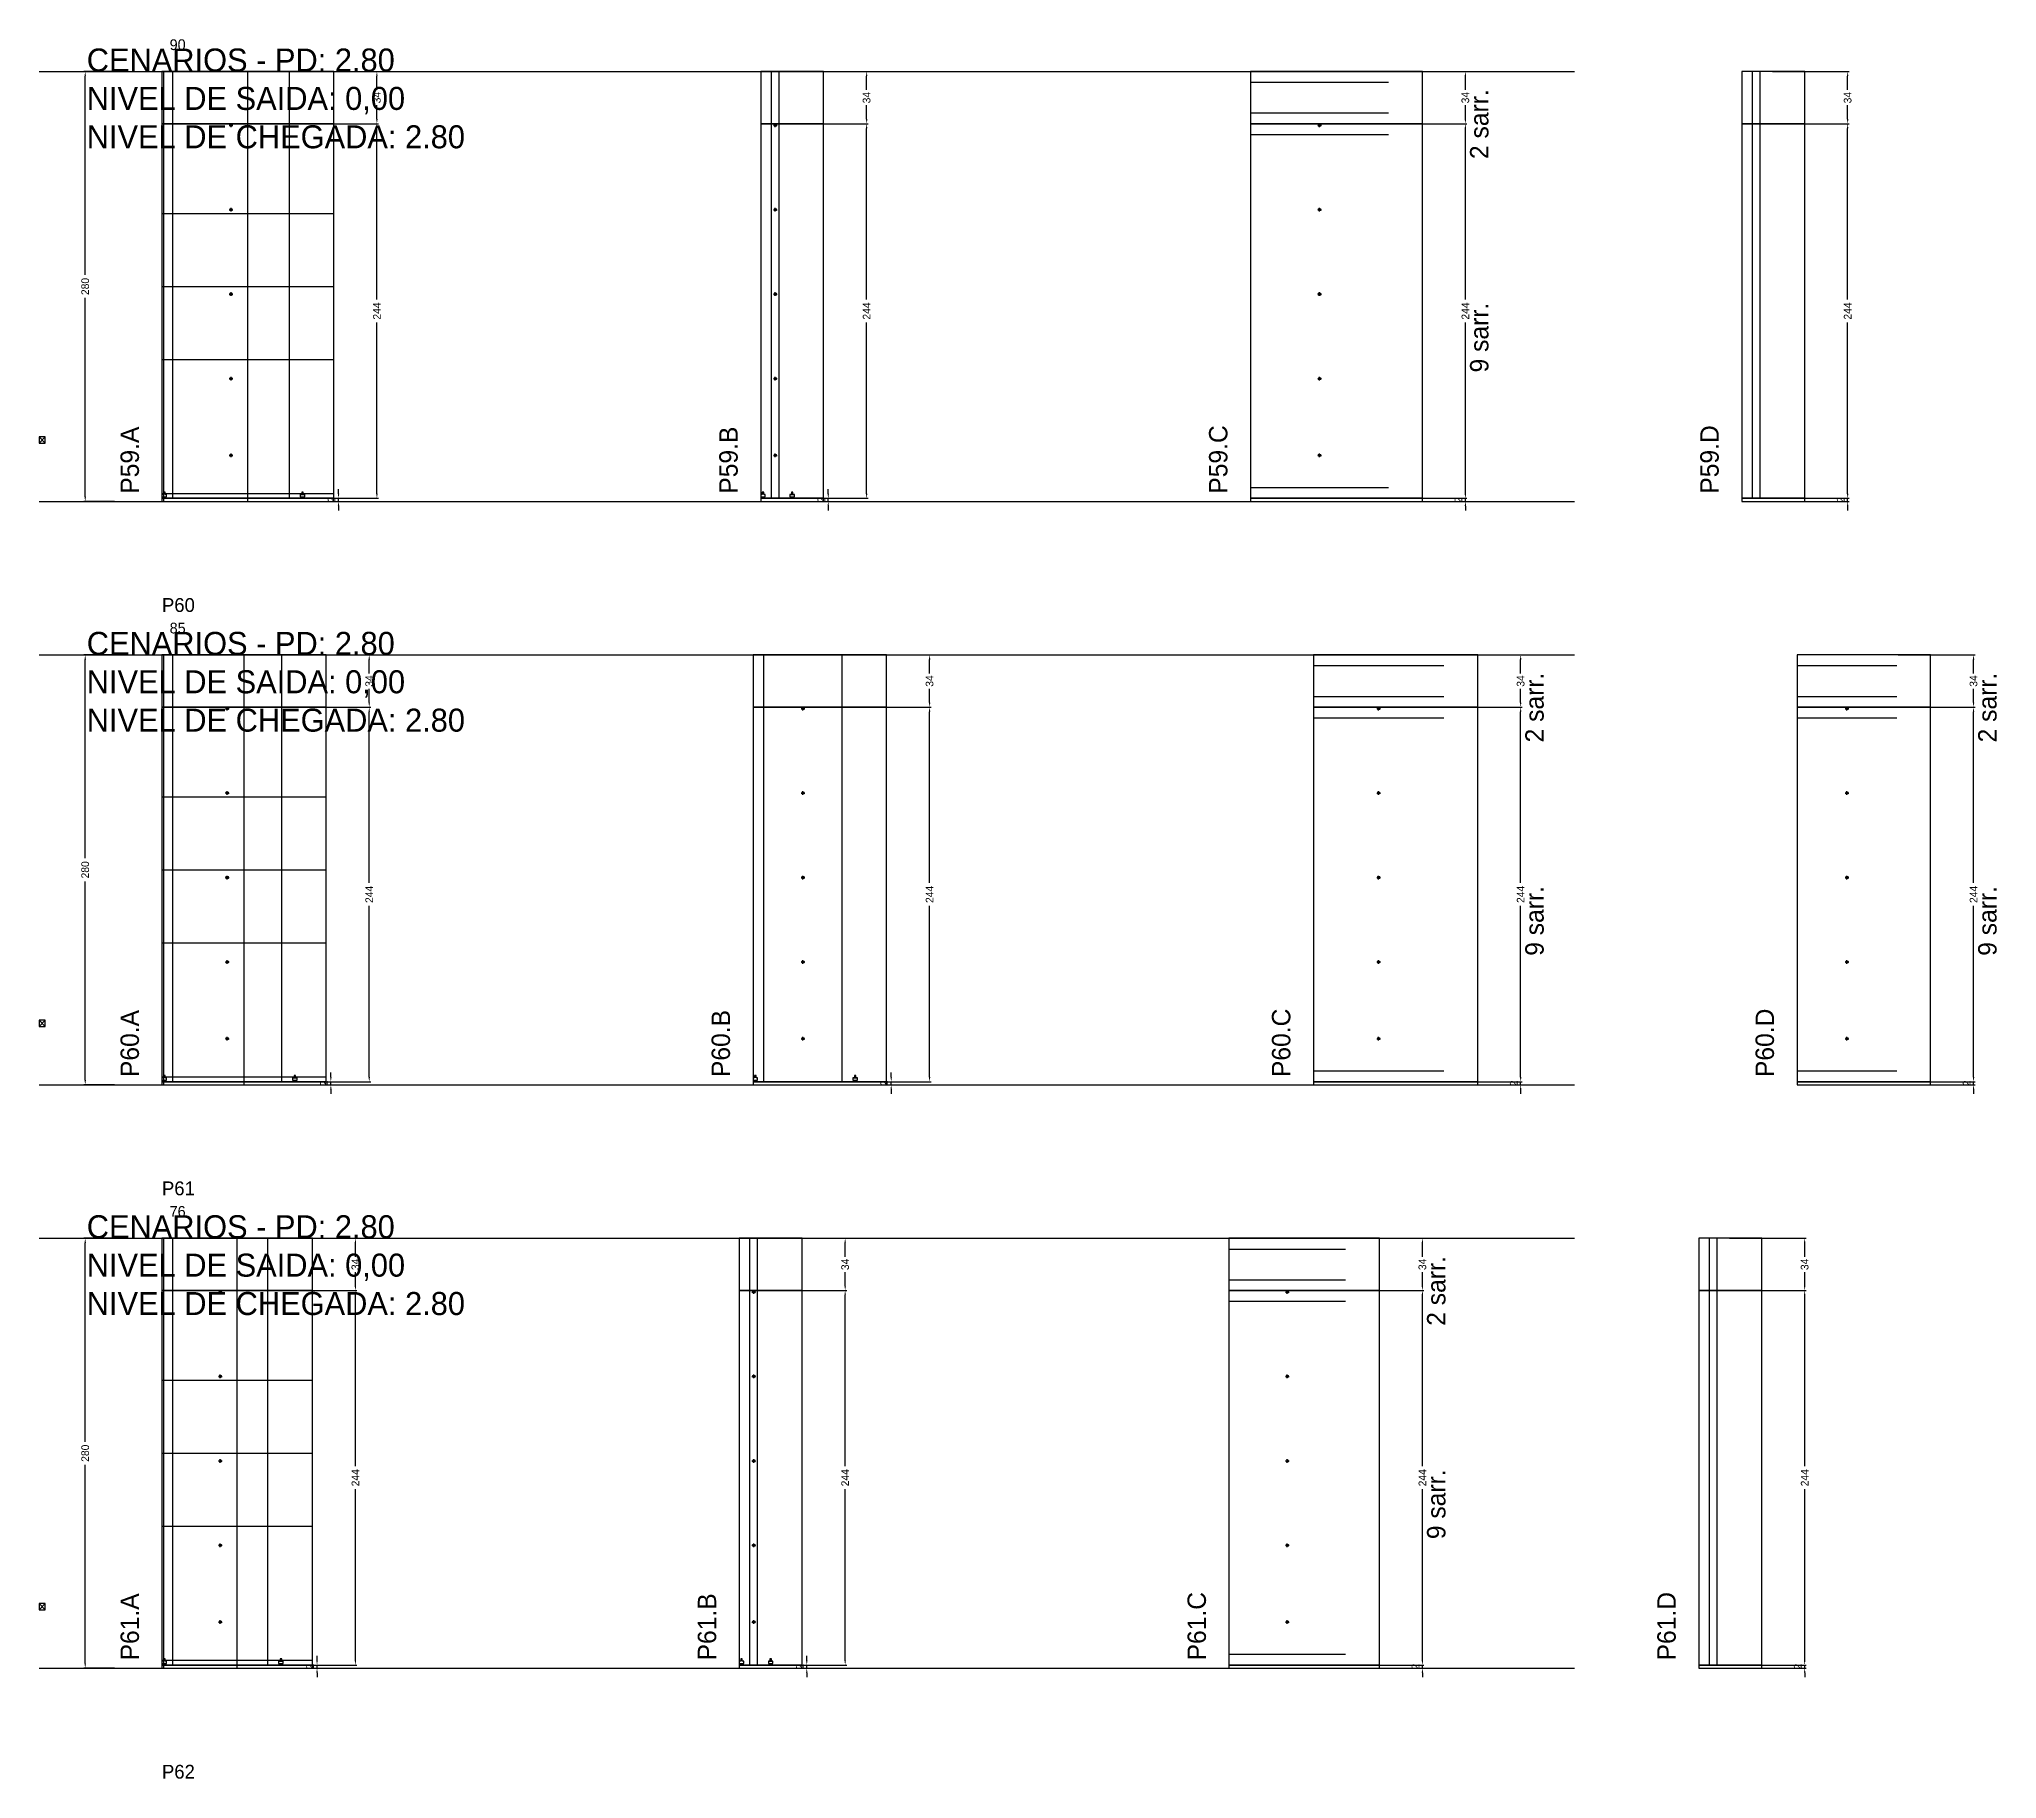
# Model space of a CAD drawing. Header units: centimetres. Extents: x -8500 to 4118, y -39526 to 295.
# Drawn here: x -7000 to -5725, y -23252 to -22119 of the extents above; entities that cross this region are included whole.
import ezdxf

# ---------------------------------------------------------------- set-up
doc = ezdxf.new("R2010")
doc.units = ezdxf.units.CM
doc.linetypes.add('DASHED', pattern=[2, -2])
for name, color, linetype in [('CHAPA', 140, 'Continuous'), ('COTA', 241, 'Continuous'), ('COTAS FURACAO', 16, 'Continuous'), ('Madeira', 30, 'Continuous'), ('MEIO_PONT', 160, 'Continuous'), ('NOMENCLATURA', 7, 'Continuous'), ('Nível', 160, 'Continuous'), ('Painéis', 200, 'Continuous'), ('Perfil Metálico', 150, 'Continuous'), ('SARR_2.2x7', 40, 'Continuous'), ('SARRAFO DE PRESSAO', 200, 'Continuous'), ('texto', 7, 'Continuous'), ('TEXTO_GERAL', 7, 'Continuous')]:
    doc.layers.add(name, color=color, linetype=linetype)
doc.dimstyles.new('PAINEL-NOVA', dxfattribs={"dimtxt": 5, "dimasz": 3, "dimexe": 1, "dimexo": 1, "dimgap": 1, "dimtad": 1, "dimcen": 2.5, "dimazin": 3, "dimtfac": 1, "dimtmove": 0, "dimatfit": 3})

# ---------------------------------------------------------------- blocks, each defined once
blk = doc.blocks.new('_CLOSEDFILLED')
at = {"color": 0, "linetype": 'BYBLOCK'}
blk.add_solid([(-1, 0.16), (0, 0), (-1, -0.16)], dxfattribs=at)
blk = doc.blocks.new('*D1509')
for p, q in [((-6951, -22140), (-6971, -22140)), ((-6970, -22272.5), (-6970, -22143)), ((-6970, -22417), (-6970, -22287.5)), ((-6951, -22420), (-6971, -22420))]:
    blk.add_line(p, q)
at = {"layer": 'Defpoints'}
for p in [(-6950, -22140), (-6970, -22420), (-6950, -22420)]:
    blk.add_point(p, dxfattribs=at)
at = {"layer": 'COTA', "xscale": 3, "yscale": 3}
for p, rotation in [((-6970, -22140), 90), ((-6970, -22420), 270)]:
    blk.add_blockref('_CLOSEDFILLED', p, dxfattribs=dict(at, rotation=rotation))
at = {"layer": 'COTA', "insert": (-6970, -22280), "char_height": 5, "attachment_point": 5, "rotation": 90}
blk.add_mtext('280', dxfattribs=at)
blk = doc.blocks.new('MULDURA')
at = {"layer": 'Paineis'}
for p, q in [((0, 0), (4, 4)), ((4, 0), (0, 4))]:
    blk.add_line(p, q, dxfattribs=at)
blk.add_lwpolyline([(0, 0), (4, 0), (4, 4), (0, 4)], close=True, dxfattribs=at)
blk = doc.blocks.new('*D1511')
for p, q in [((-6829, -22174), (-6779, -22174)), ((-6780, -22288.5), (-6780, -22177)), ((-6780, -22415), (-6780, -22303.5)), ((-6829, -22418), (-6779, -22418))]:
    blk.add_line(p, q)
at = {"layer": 'Defpoints'}
for p in [(-6830, -22174), (-6830, -22418), (-6780, -22418)]:
    blk.add_point(p, dxfattribs=at)
at = {"layer": 'COTA', "xscale": 3, "yscale": 3}
for p, rotation in [((-6780, -22174), 90), ((-6780, -22418), 270)]:
    blk.add_blockref('_CLOSEDFILLED', p, dxfattribs=dict(at, rotation=rotation))
at = {"layer": 'COTA', "insert": (-6780, -22296), "char_height": 5, "attachment_point": 5, "rotation": 90}
blk.add_mtext('244', dxfattribs=at)
blk = doc.blocks.new('*D1512')
for p, q in [((-6829, -22140), (-6779, -22140)), ((-6780, -22152), (-6780, -22143)), ((-6780, -22171), (-6780, -22162)), ((-6829, -22174), (-6779, -22174))]:
    blk.add_line(p, q)
at = {"layer": 'Defpoints'}
for p in [(-6830, -22140), (-6830, -22174), (-6780, -22174)]:
    blk.add_point(p, dxfattribs=at)
at = {"layer": 'COTA', "xscale": 3, "yscale": 3}
for p, rotation in [((-6780, -22140), 90), ((-6780, -22174), 270)]:
    blk.add_blockref('_CLOSEDFILLED', p, dxfattribs=dict(at, rotation=rotation))
at = {"layer": 'COTA', "insert": (-6780, -22157), "char_height": 5, "attachment_point": 5, "rotation": 90}
blk.add_mtext('34', dxfattribs=at)
blk = doc.blocks.new('SLIPTEE')
at = {"layer": 'Paineis'}
blk.add_lwpolyline([(0, 0), (3, 0), (3, 1.5), (2, 1.5), (2, 3), (1, 3), (1, 1.5), (0, 1.5)], close=True, dxfattribs=at)
blk = doc.blocks.new('SLIPTDD')
at = {"layer": 'Paineis'}
blk.add_line((0, 1.5), (3, 1.5), dxfattribs=at)
blk.add_lwpolyline([(0, 0), (3, 0), (3, 1.5), (2, 1.5), (2, 3), (1, 3), (1, 1.5), (0, 1.5)], close=True, dxfattribs=at)
blk = doc.blocks.new('furacao')
at = {"layer": 'COTAS FURACAO'}
for p, q in [((-1.2, 0), (1.2, 0)), ((0, -1.2), (0, 1.2))]:
    blk.add_line(p, q, dxfattribs=at)
blk.add_circle((0, 0), 0.8, dxfattribs=at)
blk = doc.blocks.new('*D1514')
for p, q in [((-6510, -22174), (-6460, -22174)), ((-6461, -22288.5), (-6461, -22177)), ((-6461, -22415), (-6461, -22303.5)), ((-6510, -22418), (-6460, -22418))]:
    blk.add_line(p, q)
at = {"layer": 'Defpoints'}
for p in [(-6511, -22174), (-6511, -22418), (-6461, -22418)]:
    blk.add_point(p, dxfattribs=at)
at = {"layer": 'COTA', "xscale": 3, "yscale": 3}
for p, rotation in [((-6461, -22174), 90), ((-6461, -22418), 270)]:
    blk.add_blockref('_CLOSEDFILLED', p, dxfattribs=dict(at, rotation=rotation))
at = {"layer": 'COTA', "insert": (-6461, -22296), "char_height": 5, "attachment_point": 5, "rotation": 90}
blk.add_mtext('244', dxfattribs=at)
blk = doc.blocks.new('*D1515')
for p, q in [((-6510, -22140), (-6460, -22140)), ((-6461, -22152), (-6461, -22143)), ((-6461, -22171), (-6461, -22162)), ((-6510, -22174), (-6460, -22174))]:
    blk.add_line(p, q)
at = {"layer": 'Defpoints'}
for p in [(-6511, -22140), (-6511, -22174), (-6461, -22174)]:
    blk.add_point(p, dxfattribs=at)
at = {"layer": 'COTA', "xscale": 3, "yscale": 3}
for p, rotation in [((-6461, -22140), 90), ((-6461, -22174), 270)]:
    blk.add_blockref('_CLOSEDFILLED', p, dxfattribs=dict(at, rotation=rotation))
at = {"layer": 'COTA', "insert": (-6461, -22157), "char_height": 5, "attachment_point": 5, "rotation": 90}
blk.add_mtext('34', dxfattribs=at)
blk = doc.blocks.new('*D1517')
for p, q in [((-6120, -22174), (-6070, -22174)), ((-6071, -22288.5), (-6071, -22177)), ((-6071, -22415), (-6071, -22303.5)), ((-6120, -22418), (-6070, -22418))]:
    blk.add_line(p, q)
at = {"layer": 'Defpoints'}
for p in [(-6121, -22174), (-6121, -22418), (-6071, -22418)]:
    blk.add_point(p, dxfattribs=at)
at = {"layer": 'COTA', "xscale": 3, "yscale": 3}
for p, rotation in [((-6071, -22174), 90), ((-6071, -22418), 270)]:
    blk.add_blockref('_CLOSEDFILLED', p, dxfattribs=dict(at, rotation=rotation))
at = {"layer": 'COTA', "insert": (-6071, -22296), "char_height": 5, "attachment_point": 5, "rotation": 90}
blk.add_mtext('244', dxfattribs=at)
blk = doc.blocks.new('*D1518')
for p, q in [((-6120, -22140), (-6070, -22140)), ((-6071, -22152), (-6071, -22143)), ((-6071, -22171), (-6071, -22162)), ((-6120, -22174), (-6070, -22174))]:
    blk.add_line(p, q)
at = {"layer": 'Defpoints'}
for p in [(-6121, -22140), (-6121, -22174), (-6071, -22174)]:
    blk.add_point(p, dxfattribs=at)
at = {"layer": 'COTA', "xscale": 3, "yscale": 3}
for p, rotation in [((-6071, -22140), 90), ((-6071, -22174), 270)]:
    blk.add_blockref('_CLOSEDFILLED', p, dxfattribs=dict(at, rotation=rotation))
at = {"layer": 'COTA', "insert": (-6071, -22157), "char_height": 5, "attachment_point": 5, "rotation": 90}
blk.add_mtext('34', dxfattribs=at)
blk = doc.blocks.new('*D1520')
for p, q in [((-5871, -22174), (-5821, -22174)), ((-5822, -22288.5), (-5822, -22177)), ((-5822, -22415), (-5822, -22303.5)), ((-5871, -22418), (-5821, -22418))]:
    blk.add_line(p, q)
at = {"layer": 'Defpoints'}
for p in [(-5872, -22174), (-5872, -22418), (-5822, -22418)]:
    blk.add_point(p, dxfattribs=at)
at = {"layer": 'COTA', "xscale": 3, "yscale": 3}
for p, rotation in [((-5822, -22174), 90), ((-5822, -22418), 270)]:
    blk.add_blockref('_CLOSEDFILLED', p, dxfattribs=dict(at, rotation=rotation))
at = {"layer": 'COTA', "insert": (-5822, -22296), "char_height": 5, "attachment_point": 5, "rotation": 90}
blk.add_mtext('244', dxfattribs=at)
blk = doc.blocks.new('*D1521')
for p, q in [((-5871, -22140), (-5821, -22140)), ((-5822, -22152), (-5822, -22143)), ((-5822, -22171), (-5822, -22162)), ((-5871, -22174), (-5821, -22174))]:
    blk.add_line(p, q)
at = {"layer": 'Defpoints'}
for p in [(-5872, -22140), (-5872, -22174), (-5822, -22174)]:
    blk.add_point(p, dxfattribs=at)
at = {"layer": 'COTA', "xscale": 3, "yscale": 3}
for p, rotation in [((-5822, -22140), 90), ((-5822, -22174), 270)]:
    blk.add_blockref('_CLOSEDFILLED', p, dxfattribs=dict(at, rotation=rotation))
at = {"layer": 'COTA', "insert": (-5822, -22157), "char_height": 5, "attachment_point": 5, "rotation": 90}
blk.add_mtext('34', dxfattribs=at)
blk = doc.blocks.new('*D1535')
for p, q in [((-6951, -22520), (-6971, -22520)), ((-6970, -22652.5), (-6970, -22523)), ((-6970, -22797), (-6970, -22667.5)), ((-6951, -22800), (-6971, -22800))]:
    blk.add_line(p, q)
at = {"layer": 'Defpoints'}
for p in [(-6950, -22520), (-6970, -22800), (-6950, -22800)]:
    blk.add_point(p, dxfattribs=at)
at = {"layer": 'COTA', "xscale": 3, "yscale": 3}
for p, rotation in [((-6970, -22520), 90), ((-6970, -22800), 270)]:
    blk.add_blockref('_CLOSEDFILLED', p, dxfattribs=dict(at, rotation=rotation))
at = {"layer": 'COTA', "insert": (-6970, -22660), "char_height": 5, "attachment_point": 5, "rotation": 90}
blk.add_mtext('280', dxfattribs=at)
blk = doc.blocks.new('*D1537')
for p, q in [((-6834, -22554), (-6784, -22554)), ((-6785, -22668.5), (-6785, -22557)), ((-6785, -22795), (-6785, -22683.5)), ((-6834, -22798), (-6784, -22798))]:
    blk.add_line(p, q)
at = {"layer": 'Defpoints'}
for p in [(-6835, -22554), (-6835, -22798), (-6785, -22798)]:
    blk.add_point(p, dxfattribs=at)
at = {"layer": 'COTA', "xscale": 3, "yscale": 3}
for p, rotation in [((-6785, -22554), 90), ((-6785, -22798), 270)]:
    blk.add_blockref('_CLOSEDFILLED', p, dxfattribs=dict(at, rotation=rotation))
at = {"layer": 'COTA', "insert": (-6785, -22676), "char_height": 5, "attachment_point": 5, "rotation": 90}
blk.add_mtext('244', dxfattribs=at)
blk = doc.blocks.new('*D1538')
for p, q in [((-6834, -22520), (-6784, -22520)), ((-6785, -22532), (-6785, -22523)), ((-6785, -22551), (-6785, -22542)), ((-6834, -22554), (-6784, -22554))]:
    blk.add_line(p, q)
at = {"layer": 'Defpoints'}
for p in [(-6835, -22520), (-6835, -22554), (-6785, -22554)]:
    blk.add_point(p, dxfattribs=at)
at = {"layer": 'COTA', "xscale": 3, "yscale": 3}
for p, rotation in [((-6785, -22520), 90), ((-6785, -22554), 270)]:
    blk.add_blockref('_CLOSEDFILLED', p, dxfattribs=dict(at, rotation=rotation))
at = {"layer": 'COTA', "insert": (-6785, -22537), "char_height": 5, "attachment_point": 5, "rotation": 90}
blk.add_mtext('34', dxfattribs=at)
blk = doc.blocks.new('*D1540')
for p, q in [((-6469, -22554), (-6419, -22554)), ((-6420, -22668.5), (-6420, -22557)), ((-6420, -22795), (-6420, -22683.5)), ((-6469, -22798), (-6419, -22798))]:
    blk.add_line(p, q)
at = {"layer": 'Defpoints'}
for p in [(-6470, -22554), (-6470, -22798), (-6420, -22798)]:
    blk.add_point(p, dxfattribs=at)
at = {"layer": 'COTA', "xscale": 3, "yscale": 3}
for p, rotation in [((-6420, -22554), 90), ((-6420, -22798), 270)]:
    blk.add_blockref('_CLOSEDFILLED', p, dxfattribs=dict(at, rotation=rotation))
at = {"layer": 'COTA', "insert": (-6420, -22676), "char_height": 5, "attachment_point": 5, "rotation": 90}
blk.add_mtext('244', dxfattribs=at)
blk = doc.blocks.new('*D1541')
for p, q in [((-6469, -22520), (-6419, -22520)), ((-6420, -22532), (-6420, -22523)), ((-6420, -22551), (-6420, -22542)), ((-6469, -22554), (-6419, -22554))]:
    blk.add_line(p, q)
at = {"layer": 'Defpoints'}
for p in [(-6470, -22520), (-6470, -22554), (-6420, -22554)]:
    blk.add_point(p, dxfattribs=at)
at = {"layer": 'COTA', "xscale": 3, "yscale": 3}
for p, rotation in [((-6420, -22520), 90), ((-6420, -22554), 270)]:
    blk.add_blockref('_CLOSEDFILLED', p, dxfattribs=dict(at, rotation=rotation))
at = {"layer": 'COTA', "insert": (-6420, -22537), "char_height": 5, "attachment_point": 5, "rotation": 90}
blk.add_mtext('34', dxfattribs=at)
blk = doc.blocks.new('*D1543')
for p, q in [((-6084, -22554), (-6034, -22554)), ((-6035, -22668.5), (-6035, -22557)), ((-6035, -22795), (-6035, -22683.5)), ((-6084, -22798), (-6034, -22798))]:
    blk.add_line(p, q)
at = {"layer": 'Defpoints'}
for p in [(-6085, -22554), (-6085, -22798), (-6035, -22798)]:
    blk.add_point(p, dxfattribs=at)
at = {"layer": 'COTA', "xscale": 3, "yscale": 3}
for p, rotation in [((-6035, -22554), 90), ((-6035, -22798), 270)]:
    blk.add_blockref('_CLOSEDFILLED', p, dxfattribs=dict(at, rotation=rotation))
at = {"layer": 'COTA', "insert": (-6035, -22676), "char_height": 5, "attachment_point": 5, "rotation": 90}
blk.add_mtext('244', dxfattribs=at)
blk = doc.blocks.new('*D1544')
for p, q in [((-6084, -22520), (-6034, -22520)), ((-6035, -22532), (-6035, -22523)), ((-6035, -22551), (-6035, -22542)), ((-6084, -22554), (-6034, -22554))]:
    blk.add_line(p, q)
at = {"layer": 'Defpoints'}
for p in [(-6085, -22520), (-6085, -22554), (-6035, -22554)]:
    blk.add_point(p, dxfattribs=at)
at = {"layer": 'COTA', "xscale": 3, "yscale": 3}
for p, rotation in [((-6035, -22520), 90), ((-6035, -22554), 270)]:
    blk.add_blockref('_CLOSEDFILLED', p, dxfattribs=dict(at, rotation=rotation))
at = {"layer": 'COTA', "insert": (-6035, -22537), "char_height": 5, "attachment_point": 5, "rotation": 90}
blk.add_mtext('34', dxfattribs=at)
blk = doc.blocks.new('*D1546')
for p, q in [((-5789, -22554), (-5739, -22554)), ((-5740, -22668.5), (-5740, -22557)), ((-5740, -22795), (-5740, -22683.5)), ((-5789, -22798), (-5739, -22798))]:
    blk.add_line(p, q)
at = {"layer": 'Defpoints'}
for p in [(-5790, -22554), (-5790, -22798), (-5740, -22798)]:
    blk.add_point(p, dxfattribs=at)
at = {"layer": 'COTA', "xscale": 3, "yscale": 3}
for p, rotation in [((-5740, -22554), 90), ((-5740, -22798), 270)]:
    blk.add_blockref('_CLOSEDFILLED', p, dxfattribs=dict(at, rotation=rotation))
at = {"layer": 'COTA', "insert": (-5740, -22676), "char_height": 5, "attachment_point": 5, "rotation": 90}
blk.add_mtext('244', dxfattribs=at)
blk = doc.blocks.new('*D1547')
for p, q in [((-5789, -22520), (-5739, -22520)), ((-5740, -22532), (-5740, -22523)), ((-5740, -22551), (-5740, -22542)), ((-5789, -22554), (-5739, -22554))]:
    blk.add_line(p, q)
at = {"layer": 'Defpoints'}
for p in [(-5790, -22520), (-5790, -22554), (-5740, -22554)]:
    blk.add_point(p, dxfattribs=at)
at = {"layer": 'COTA', "xscale": 3, "yscale": 3}
for p, rotation in [((-5740, -22520), 90), ((-5740, -22554), 270)]:
    blk.add_blockref('_CLOSEDFILLED', p, dxfattribs=dict(at, rotation=rotation))
at = {"layer": 'COTA', "insert": (-5740, -22537), "char_height": 5, "attachment_point": 5, "rotation": 90}
blk.add_mtext('34', dxfattribs=at)
blk = doc.blocks.new('*D1561')
for p, q in [((-6951, -22900), (-6971, -22900)), ((-6970, -23032.5), (-6970, -22903)), ((-6970, -23177), (-6970, -23047.5)), ((-6951, -23180), (-6971, -23180))]:
    blk.add_line(p, q)
at = {"layer": 'Defpoints'}
for p in [(-6950, -22900), (-6970, -23180), (-6950, -23180)]:
    blk.add_point(p, dxfattribs=at)
at = {"layer": 'COTA', "xscale": 3, "yscale": 3}
for p, rotation in [((-6970, -22900), 90), ((-6970, -23180), 270)]:
    blk.add_blockref('_CLOSEDFILLED', p, dxfattribs=dict(at, rotation=rotation))
at = {"layer": 'COTA', "insert": (-6970, -23040), "char_height": 5, "attachment_point": 5, "rotation": 90}
blk.add_mtext('280', dxfattribs=at)
blk = doc.blocks.new('*D1563')
for p, q in [((-6843, -22934), (-6793, -22934)), ((-6794, -23048.5), (-6794, -22937)), ((-6794, -23175), (-6794, -23063.5)), ((-6843, -23178), (-6793, -23178))]:
    blk.add_line(p, q)
at = {"layer": 'Defpoints'}
for p in [(-6844, -22934), (-6844, -23178), (-6794, -23178)]:
    blk.add_point(p, dxfattribs=at)
at = {"layer": 'COTA', "xscale": 3, "yscale": 3}
for p, rotation in [((-6794, -22934), 90), ((-6794, -23178), 270)]:
    blk.add_blockref('_CLOSEDFILLED', p, dxfattribs=dict(at, rotation=rotation))
at = {"layer": 'COTA', "insert": (-6794, -23056), "char_height": 5, "attachment_point": 5, "rotation": 90}
blk.add_mtext('244', dxfattribs=at)
blk = doc.blocks.new('*D1564')
for p, q in [((-6843, -22900), (-6793, -22900)), ((-6794, -22912), (-6794, -22903)), ((-6794, -22931), (-6794, -22922)), ((-6843, -22934), (-6793, -22934))]:
    blk.add_line(p, q)
at = {"layer": 'Defpoints'}
for p in [(-6844, -22900), (-6844, -22934), (-6794, -22934)]:
    blk.add_point(p, dxfattribs=at)
at = {"layer": 'COTA', "xscale": 3, "yscale": 3}
for p, rotation in [((-6794, -22900), 90), ((-6794, -22934), 270)]:
    blk.add_blockref('_CLOSEDFILLED', p, dxfattribs=dict(at, rotation=rotation))
at = {"layer": 'COTA', "insert": (-6794, -22917), "char_height": 5, "attachment_point": 5, "rotation": 90}
blk.add_mtext('34', dxfattribs=at)
blk = doc.blocks.new('*D1566')
for p, q in [((-6524, -22934), (-6474, -22934)), ((-6475, -23048.5), (-6475, -22937)), ((-6475, -23175), (-6475, -23063.5)), ((-6524, -23178), (-6474, -23178))]:
    blk.add_line(p, q)
at = {"layer": 'Defpoints'}
for p in [(-6525, -22934), (-6525, -23178), (-6475, -23178)]:
    blk.add_point(p, dxfattribs=at)
at = {"layer": 'COTA', "xscale": 3, "yscale": 3}
for p, rotation in [((-6475, -22934), 90), ((-6475, -23178), 270)]:
    blk.add_blockref('_CLOSEDFILLED', p, dxfattribs=dict(at, rotation=rotation))
at = {"layer": 'COTA', "insert": (-6475, -23056), "char_height": 5, "attachment_point": 5, "rotation": 90}
blk.add_mtext('244', dxfattribs=at)
blk = doc.blocks.new('*D1567')
for p, q in [((-6524, -22900), (-6474, -22900)), ((-6475, -22912), (-6475, -22903)), ((-6475, -22931), (-6475, -22922)), ((-6524, -22934), (-6474, -22934))]:
    blk.add_line(p, q)
at = {"layer": 'Defpoints'}
for p in [(-6525, -22900), (-6525, -22934), (-6475, -22934)]:
    blk.add_point(p, dxfattribs=at)
at = {"layer": 'COTA', "xscale": 3, "yscale": 3}
for p, rotation in [((-6475, -22900), 90), ((-6475, -22934), 270)]:
    blk.add_blockref('_CLOSEDFILLED', p, dxfattribs=dict(at, rotation=rotation))
at = {"layer": 'COTA', "insert": (-6475, -22917), "char_height": 5, "attachment_point": 5, "rotation": 90}
blk.add_mtext('34', dxfattribs=at)
blk = doc.blocks.new('*D1569')
for p, q in [((-6148, -22934), (-6098, -22934)), ((-6099, -23048.5), (-6099, -22937)), ((-6099, -23175), (-6099, -23063.5)), ((-6148, -23178), (-6098, -23178))]:
    blk.add_line(p, q)
at = {"layer": 'Defpoints'}
for p in [(-6149, -22934), (-6149, -23178), (-6099, -23178)]:
    blk.add_point(p, dxfattribs=at)
at = {"layer": 'COTA', "xscale": 3, "yscale": 3}
for p, rotation in [((-6099, -22934), 90), ((-6099, -23178), 270)]:
    blk.add_blockref('_CLOSEDFILLED', p, dxfattribs=dict(at, rotation=rotation))
at = {"layer": 'COTA', "insert": (-6099, -23056), "char_height": 5, "attachment_point": 5, "rotation": 90}
blk.add_mtext('244', dxfattribs=at)
blk = doc.blocks.new('*D1570')
for p, q in [((-6148, -22900), (-6098, -22900)), ((-6099, -22912), (-6099, -22903)), ((-6099, -22931), (-6099, -22922)), ((-6148, -22934), (-6098, -22934))]:
    blk.add_line(p, q)
at = {"layer": 'Defpoints'}
for p in [(-6149, -22900), (-6149, -22934), (-6099, -22934)]:
    blk.add_point(p, dxfattribs=at)
at = {"layer": 'COTA', "xscale": 3, "yscale": 3}
for p, rotation in [((-6099, -22900), 90), ((-6099, -22934), 270)]:
    blk.add_blockref('_CLOSEDFILLED', p, dxfattribs=dict(at, rotation=rotation))
at = {"layer": 'COTA', "insert": (-6099, -22917), "char_height": 5, "attachment_point": 5, "rotation": 90}
blk.add_mtext('34', dxfattribs=at)
blk = doc.blocks.new('*D1572')
for p, q in [((-5899, -22934), (-5849, -22934)), ((-5850, -23048.5), (-5850, -22937)), ((-5850, -23175), (-5850, -23063.5)), ((-5899, -23178), (-5849, -23178))]:
    blk.add_line(p, q)
at = {"layer": 'Defpoints'}
for p in [(-5900, -22934), (-5900, -23178), (-5850, -23178)]:
    blk.add_point(p, dxfattribs=at)
at = {"layer": 'COTA', "xscale": 3, "yscale": 3}
for p, rotation in [((-5850, -22934), 90), ((-5850, -23178), 270)]:
    blk.add_blockref('_CLOSEDFILLED', p, dxfattribs=dict(at, rotation=rotation))
at = {"layer": 'COTA', "insert": (-5850, -23056), "char_height": 5, "attachment_point": 5, "rotation": 90}
blk.add_mtext('244', dxfattribs=at)
blk = doc.blocks.new('*D1573')
for p, q in [((-5899, -22900), (-5849, -22900)), ((-5850, -22912), (-5850, -22903)), ((-5850, -22931), (-5850, -22922)), ((-5899, -22934), (-5849, -22934))]:
    blk.add_line(p, q)
at = {"layer": 'Defpoints'}
for p in [(-5900, -22900), (-5900, -22934), (-5850, -22934)]:
    blk.add_point(p, dxfattribs=at)
at = {"layer": 'COTA', "xscale": 3, "yscale": 3}
for p, rotation in [((-5850, -22900), 90), ((-5850, -22934), 270)]:
    blk.add_blockref('_CLOSEDFILLED', p, dxfattribs=dict(at, rotation=rotation))
at = {"layer": 'COTA', "insert": (-5850, -22917), "char_height": 5, "attachment_point": 5, "rotation": 90}
blk.add_mtext('34', dxfattribs=at)

msp = doc.modelspace()

# ---------------------------------------------------------------- linework, layer by layer
at = {"layer": 'CHAPA'}
for points in [[(-6920, -22420), (-6918.8, -22420), (-6918.8, -22140), (-6920, -22140)], [(-6920, -22800), (-6918.8, -22800), (-6918.8, -22520), (-6920, -22520)], [(-6920, -23180), (-6918.8, -23180), (-6918.8, -22900), (-6920, -22900)]]:
    msp.add_lwpolyline(points, close=True, dxfattribs=at)
at = {"layer": 'Madeira'}
for points in [[(-6920, -22232.4), (-6808, -22232.4)], [(-6920, -22327.6), (-6808, -22327.6)], [(-6920, -22612.4), (-6813, -22612.4)], [(-6920, -22707.6), (-6813, -22707.6)], [(-6920, -22992.4), (-6822, -22992.4)], [(-6920, -23087.6), (-6822, -23087.6)]]:
    msp.add_lwpolyline(points, dxfattribs=at)
at = {"layer": 'MEIO_PONT'}
for points in [[(-6920, -22280), (-6808, -22280)], [(-6920, -22660), (-6813, -22660)], [(-6920, -23040), (-6822, -23040)]]:
    msp.add_lwpolyline(points, dxfattribs=at)
at = {"layer": 'Nível', "linetype": 'DASHED'}
for points in [[(-7000, -22140), (-6000, -22140)], [(-7000, -22420), (-6000, -22420)], [(-7000, -22520), (-6000, -22520)], [(-7000, -22800), (-6000, -22800)], [(-7000, -22900), (-6000, -22900)], [(-7000, -23180), (-6000, -23180)]]:
    msp.add_lwpolyline(points, dxfattribs=at)
at = {"layer": 'Painéis'}
for points in [[(-6920, -22174), (-6808, -22174), (-6808, -22140), (-6920, -22140)], [(-6920, -22420), (-6808, -22420), (-6808, -22140), (-6920, -22140)], [(-6530, -22174), (-6489, -22174), (-6489, -22140), (-6530, -22140)], [(-6211, -22174), (-6099, -22174), (-6099, -22140), (-6211, -22140)], [(-5891, -22174), (-5850, -22174), (-5850, -22140), (-5891, -22140)], [(-6920, -22418), (-6808, -22418), (-6808, -22174), (-6920, -22174)], [(-6530, -22418), (-6489, -22418), (-6489, -22174), (-6530, -22174)], [(-6211, -22418), (-6099, -22418), (-6099, -22174), (-6211, -22174)], [(-5891, -22418), (-5850, -22418), (-5850, -22174), (-5891, -22174)], [(-6920, -22420), (-6808, -22420), (-6808, -22418), (-6920, -22418)], [(-6530, -22420), (-6489, -22420), (-6489, -22418), (-6530, -22418)], [(-6211, -22420), (-6099, -22420), (-6099, -22418), (-6211, -22418)], [(-5891, -22420), (-5850, -22420), (-5850, -22418), (-5891, -22418)], [(-6920, -22554), (-6813, -22554), (-6813, -22520), (-6920, -22520)], [(-6920, -22800), (-6813, -22800), (-6813, -22520), (-6920, -22520)], [(-6535, -22554), (-6448, -22554), (-6448, -22520), (-6535, -22520)], [(-6170, -22554), (-6063, -22554), (-6063, -22520), (-6170, -22520)], [(-5855, -22554), (-5768, -22554), (-5768, -22520), (-5855, -22520)], [(-6920, -22798), (-6813, -22798), (-6813, -22554), (-6920, -22554)], [(-6535, -22798), (-6448, -22798), (-6448, -22554), (-6535, -22554)], [(-6170, -22798), (-6063, -22798), (-6063, -22554), (-6170, -22554)], [(-5855, -22798), (-5768, -22798), (-5768, -22554), (-5855, -22554)], [(-6920, -22800), (-6813, -22800), (-6813, -22798), (-6920, -22798)], [(-6535, -22800), (-6448, -22800), (-6448, -22798), (-6535, -22798)], [(-6170, -22800), (-6063, -22800), (-6063, -22798), (-6170, -22798)], [(-5855, -22800), (-5768, -22800), (-5768, -22798), (-5855, -22798)], [(-6920, -22934), (-6822, -22934), (-6822, -22900), (-6920, -22900)], [(-6920, -23180), (-6822, -23180), (-6822, -22900), (-6920, -22900)], [(-6544, -22934), (-6503, -22934), (-6503, -22900), (-6544, -22900)], [(-6225, -22934), (-6127, -22934), (-6127, -22900), (-6225, -22900)], [(-5919, -22934), (-5878, -22934), (-5878, -22900), (-5919, -22900)], [(-6920, -23178), (-6822, -23178), (-6822, -22934), (-6920, -22934)], [(-6544, -23178), (-6503, -23178), (-6503, -22934), (-6544, -22934)], [(-6225, -23178), (-6127, -23178), (-6127, -22934), (-6225, -22934)], [(-5919, -23178), (-5878, -23178), (-5878, -22934), (-5919, -22934)], [(-6920, -23180), (-6822, -23180), (-6822, -23178), (-6920, -23178)], [(-6544, -23180), (-6503, -23180), (-6503, -23178), (-6544, -23178)], [(-6225, -23180), (-6127, -23180), (-6127, -23178), (-6225, -23178)], [(-5919, -23180), (-5878, -23180), (-5878, -23178), (-5919, -23178)]]:
    msp.add_lwpolyline(points, close=True, dxfattribs=at)
at = {"layer": 'Perfil Metálico'}
for p, q in [((-6864, -22420), (-6864, -22140)), ((-6866.5, -22800), (-6866.5, -22520)), ((-6871, -23180), (-6871, -22900))]:
    msp.add_line(p, q, dxfattribs=at)
at = {"layer": 'SARR_2.2x7'}
for points in [[(-6913, -22174), (-6913, -22140)], [(-6837, -22174), (-6837, -22140)], [(-6523, -22174), (-6523, -22140)], [(-6518, -22174), (-6518, -22140)], [(-6211, -22147), (-6121, -22147)], [(-5884, -22174), (-5884, -22140)], [(-5879, -22174), (-5879, -22140)], [(-6211, -22167), (-6121, -22167)], [(-6211, -22181), (-6121, -22181)], [(-6211, -22411), (-6121, -22411)], [(-6913, -22554), (-6913, -22520)], [(-6842, -22554), (-6842, -22520)], [(-6528, -22554), (-6528, -22520)], [(-6477, -22554), (-6477, -22520)], [(-6170, -22527), (-6085, -22527)], [(-5855, -22527), (-5790, -22527)], [(-6170, -22547), (-6085, -22547)], [(-5855, -22547), (-5790, -22547)], [(-6170, -22561), (-6085, -22561)], [(-5855, -22561), (-5790, -22561)], [(-6170, -22791), (-6085, -22791)], [(-5855, -22791), (-5790, -22791)], [(-6913, -22934), (-6913, -22900)], [(-6851, -22934), (-6851, -22900)], [(-6537, -22934), (-6537, -22900)], [(-6532, -22934), (-6532, -22900)], [(-5912, -22934), (-5912, -22900)], [(-5907, -22934), (-5907, -22900)], [(-6225, -22907), (-6149, -22907)], [(-6225, -22927), (-6149, -22927)], [(-6225, -22941), (-6149, -22941)], [(-6225, -23171), (-6149, -23171)]]:
    msp.add_lwpolyline(points, dxfattribs=at)
at = {"layer": 'SARR_2.2x7', "linetype": 'DASHED'}
for points in [[(-6913, -22418), (-6913, -22174)], [(-6837, -22418), (-6837, -22174)], [(-6523, -22418), (-6523, -22174)], [(-6518, -22418), (-6518, -22174)], [(-5884, -22418), (-5884, -22174)], [(-5879, -22418), (-5879, -22174)], [(-6913, -22798), (-6913, -22554)], [(-6842, -22798), (-6842, -22554)], [(-6528, -22798), (-6528, -22554)], [(-6477, -22798), (-6477, -22554)], [(-6913, -23178), (-6913, -22934)], [(-6851, -23178), (-6851, -22934)], [(-6537, -23178), (-6537, -22934)], [(-6532, -23178), (-6532, -22934)], [(-5912, -23178), (-5912, -22934)], [(-5907, -23178), (-5907, -22934)]]:
    msp.add_lwpolyline(points, dxfattribs=at)
at = {"layer": 'SARRAFO DE PRESSAO'}
for points in [[(-6920, -22420), (-6808, -22420), (-6808, -22415), (-6920, -22415)], [(-6920, -22800), (-6813, -22800), (-6813, -22795), (-6920, -22795)], [(-6920, -23180), (-6822, -23180), (-6822, -23175), (-6920, -23175)]]:
    msp.add_lwpolyline(points, close=True, dxfattribs=at)

# ---------------------------------------------------------------- block references
at = {"layer": 'COTA'}
for name, p in [('furacao', (-6875, -22175)), ('furacao', (-6520.5, -22175)), ('furacao', (-6166, -22175)), ('furacao', (-6875, -22230)), ('furacao', (-6520.5, -22230)), ('furacao', (-6166, -22230)), ('furacao', (-6875, -22285)), ('furacao', (-6520.5, -22285)), ('furacao', (-6166, -22285)), ('furacao', (-6875, -22340)), ('furacao', (-6520.5, -22340)), ('furacao', (-6166, -22340)), ('MULDURA', (-7000, -22382)), ('furacao', (-6875, -22390)), ('furacao', (-6520.5, -22390)), ('furacao', (-6166, -22390)), ('SLIPTEE', (-6920, -22417)), ('SLIPTDD', (-6830, -22417)), ('SLIPTEE', (-6530, -22417)), ('SLIPTDD', (-6511, -22417)), ('furacao', (-6877.5, -22555)), ('furacao', (-6502.5, -22555)), ('furacao', (-6127.5, -22555)), ('furacao', (-5822.5, -22555)), ('furacao', (-6877.5, -22610)), ('furacao', (-6502.5, -22610)), ('furacao', (-6127.5, -22610)), ('furacao', (-5822.5, -22610)), ('furacao', (-6877.5, -22665)), ('furacao', (-6502.5, -22665)), ('furacao', (-6127.5, -22665)), ('furacao', (-5822.5, -22665)), ('furacao', (-6877.5, -22720)), ('furacao', (-6502.5, -22720)), ('furacao', (-6127.5, -22720)), ('furacao', (-5822.5, -22720)), ('MULDURA', (-7000, -22762)), ('furacao', (-6877.5, -22770)), ('furacao', (-6502.5, -22770)), ('furacao', (-6127.5, -22770)), ('furacao', (-5822.5, -22770)), ('SLIPTEE', (-6920, -22797)), ('SLIPTDD', (-6835, -22797)), ('SLIPTEE', (-6535, -22797)), ('SLIPTDD', (-6470, -22797)), ('furacao', (-6882, -22935)), ('furacao', (-6534.5, -22935)), ('furacao', (-6187, -22935)), ('furacao', (-6882, -22990)), ('furacao', (-6534.5, -22990)), ('furacao', (-6187, -22990)), ('furacao', (-6882, -23045)), ('furacao', (-6534.5, -23045)), ('furacao', (-6187, -23045)), ('furacao', (-6882, -23100)), ('furacao', (-6534.5, -23100)), ('furacao', (-6187, -23100)), ('MULDURA', (-7000, -23142)), ('furacao', (-6882, -23150)), ('furacao', (-6534.5, -23150)), ('furacao', (-6187, -23150)), ('SLIPTEE', (-6920, -23177)), ('SLIPTDD', (-6844, -23177)), ('SLIPTEE', (-6544, -23177)), ('SLIPTDD', (-6525, -23177))]:
    msp.add_blockref(name, p, dxfattribs=at)

# ---------------------------------------------------------------- texts
at = {"layer": 'NOMENCLATURA'}
for s, p in [('CENARIOS - PD: 2.80', (-6969, -22140)), ('NIVEL DE SAIDA: 0,00', (-6969, -22165)), ('NIVEL DE CHEGADA: 2.80', (-6969, -22190)), ('CENARIOS - PD: 2.80', (-6969, -22520)), ('NIVEL DE SAIDA: 0,00', (-6969, -22545)), ('NIVEL DE CHEGADA: 2.80', (-6969, -22570)), ('CENARIOS - PD: 2.80', (-6969, -22900)), ('NIVEL DE SAIDA: 0,00', (-6969, -22925)), ('NIVEL DE CHEGADA: 2.80', (-6969, -22950))]:
    msp.add_text(s, height=15, dxfattribs=at).set_placement(p)
for s, p in [('2 sarr.', (-6056, -22197)), ('9 sarr.', (-6056, -22336)), ('P59.A', (-6935, -22415)), ('P59.B', (-6545, -22415)), ('P59.C', (-6226, -22415)), ('P59.D', (-5906, -22415)), ('2 sarr.', (-6020, -22577)), ('2 sarr.', (-5725, -22577)), ('9 sarr.', (-6020, -22716)), ('9 sarr.', (-5725, -22716)), ('P60.A', (-6935, -22795)), ('P60.B', (-6550, -22795)), ('P60.C', (-6185, -22795)), ('P60.D', (-5870, -22795)), ('2 sarr.', (-6084, -22957)), ('9 sarr.', (-6084, -23096)), ('P61.A', (-6935, -23175)), ('P61.C', (-6240, -23175)), ('P61.D', (-5934, -23175)), ('P61.B', (-6559, -23175))]:
    msp.add_text(s, height=12, rotation=90, dxfattribs=at).set_placement(p)
at = {"layer": 'texto'}
for s, p in [('90', (-6915, -22126)), ('85', (-6915, -22506)), ('76', (-6915, -22886))]:
    msp.add_text(s, height=7, dxfattribs=at).set_placement(p)
at = {"layer": 'TEXTO_GERAL'}
for s, p in [('P60', (-6920, -22492)), ('P61', (-6920, -22872)), ('P62', (-6920, -23252))]:
    msp.add_text(s, height=9, dxfattribs=at).set_placement(p)

# ---------------------------------------------------------------- dimensions: what is measured, and where the dimension line sits
at = {"layer": 'COTA'}
for base, p1, p2, picture, middle in [((-6970, -22420), (-6950, -22420), (-6950, -22140), '*D1509', (-6970, -22280)), ((-6780, -22174), (-6830, -22174), (-6830, -22140), '*D1512', (-6780, -22157)), ((-6461, -22174), (-6511, -22174), (-6511, -22140), '*D1515', (-6461, -22157)), ((-6071, -22174), (-6121, -22174), (-6121, -22140), '*D1518', (-6071, -22157)), ((-5822, -22174), (-5872, -22174), (-5872, -22140), '*D1521', (-5822, -22157)), ((-6780, -22418), (-6830, -22418), (-6830, -22174), '*D1511', (-6780, -22296)), ((-6461, -22418), (-6511, -22418), (-6511, -22174), '*D1514', (-6461, -22296)), ((-6071, -22418), (-6121, -22418), (-6121, -22174), '*D1517', (-6071, -22296)), ((-5822, -22418), (-5872, -22418), (-5872, -22174), '*D1520', (-5822, -22296)), ((-6970, -22800), (-6950, -22800), (-6950, -22520), '*D1535', (-6970, -22660)), ((-6785, -22554), (-6835, -22554), (-6835, -22520), '*D1538', (-6785, -22537)), ((-6420, -22554), (-6470, -22554), (-6470, -22520), '*D1541', (-6420, -22537)), ((-6035, -22554), (-6085, -22554), (-6085, -22520), '*D1544', (-6035, -22537)), ((-5740, -22554), (-5790, -22554), (-5790, -22520), '*D1547', (-5740, -22537)), ((-6785, -22798), (-6835, -22798), (-6835, -22554), '*D1537', (-6785, -22676)), ((-6420, -22798), (-6470, -22798), (-6470, -22554), '*D1540', (-6420, -22676)), ((-6035, -22798), (-6085, -22798), (-6085, -22554), '*D1543', (-6035, -22676)), ((-5740, -22798), (-5790, -22798), (-5790, -22554), '*D1546', (-5740, -22676)), ((-6970, -23180), (-6950, -23180), (-6950, -22900), '*D1561', (-6970, -23040)), ((-6794, -22934), (-6844, -22934), (-6844, -22900), '*D1564', (-6794, -22917)), ((-6475, -22934), (-6525, -22934), (-6525, -22900), '*D1567', (-6475, -22917)), ((-6099, -22934), (-6149, -22934), (-6149, -22900), '*D1570', (-6099, -22917)), ((-5850, -22934), (-5900, -22934), (-5900, -22900), '*D1573', (-5850, -22917)), ((-6794, -23178), (-6844, -23178), (-6844, -22934), '*D1563', (-6794, -23056)), ((-6475, -23178), (-6525, -23178), (-6525, -22934), '*D1566', (-6475, -23056)), ((-6099, -23178), (-6149, -23178), (-6149, -22934), '*D1569', (-6099, -23056)), ((-5850, -23178), (-5900, -23178), (-5900, -22934), '*D1572', (-5850, -23056))]:
    dim = msp.add_linear_dim(base=base, p1=p1, p2=p2, angle=90, dimstyle='PAINEL-NOVA', dxfattribs=at)
    dim.commit()
    dim.dimension.update_dxf_attribs({"geometry": picture, "text_midpoint": middle})
for base, p1, p2 in [((-6805, -22420), (-6830, -22420), (-6830, -22418)), ((-6486, -22420), (-6511, -22420), (-6511, -22418)), ((-6071, -22420), (-6121, -22420), (-6121, -22418)), ((-5822, -22420), (-5872, -22420), (-5872, -22418)), ((-6810, -22800), (-6835, -22800), (-6835, -22798)), ((-6445, -22800), (-6470, -22800), (-6470, -22798)), ((-6035, -22800), (-6085, -22800), (-6085, -22798)), ((-5740, -22800), (-5790, -22800), (-5790, -22798)), ((-6819, -23180), (-6844, -23180), (-6844, -23178)), ((-6500, -23180), (-6525, -23180), (-6525, -23178)), ((-6099, -23180), (-6149, -23180), (-6149, -23178)), ((-5850, -23180), (-5900, -23180), (-5900, -23178))]:
    msp.add_linear_dim(base=base, p1=p1, p2=p2, angle=90, dimstyle='PAINEL-NOVA', dxfattribs=at).render()

doc.saveas('drawing.dxf')
